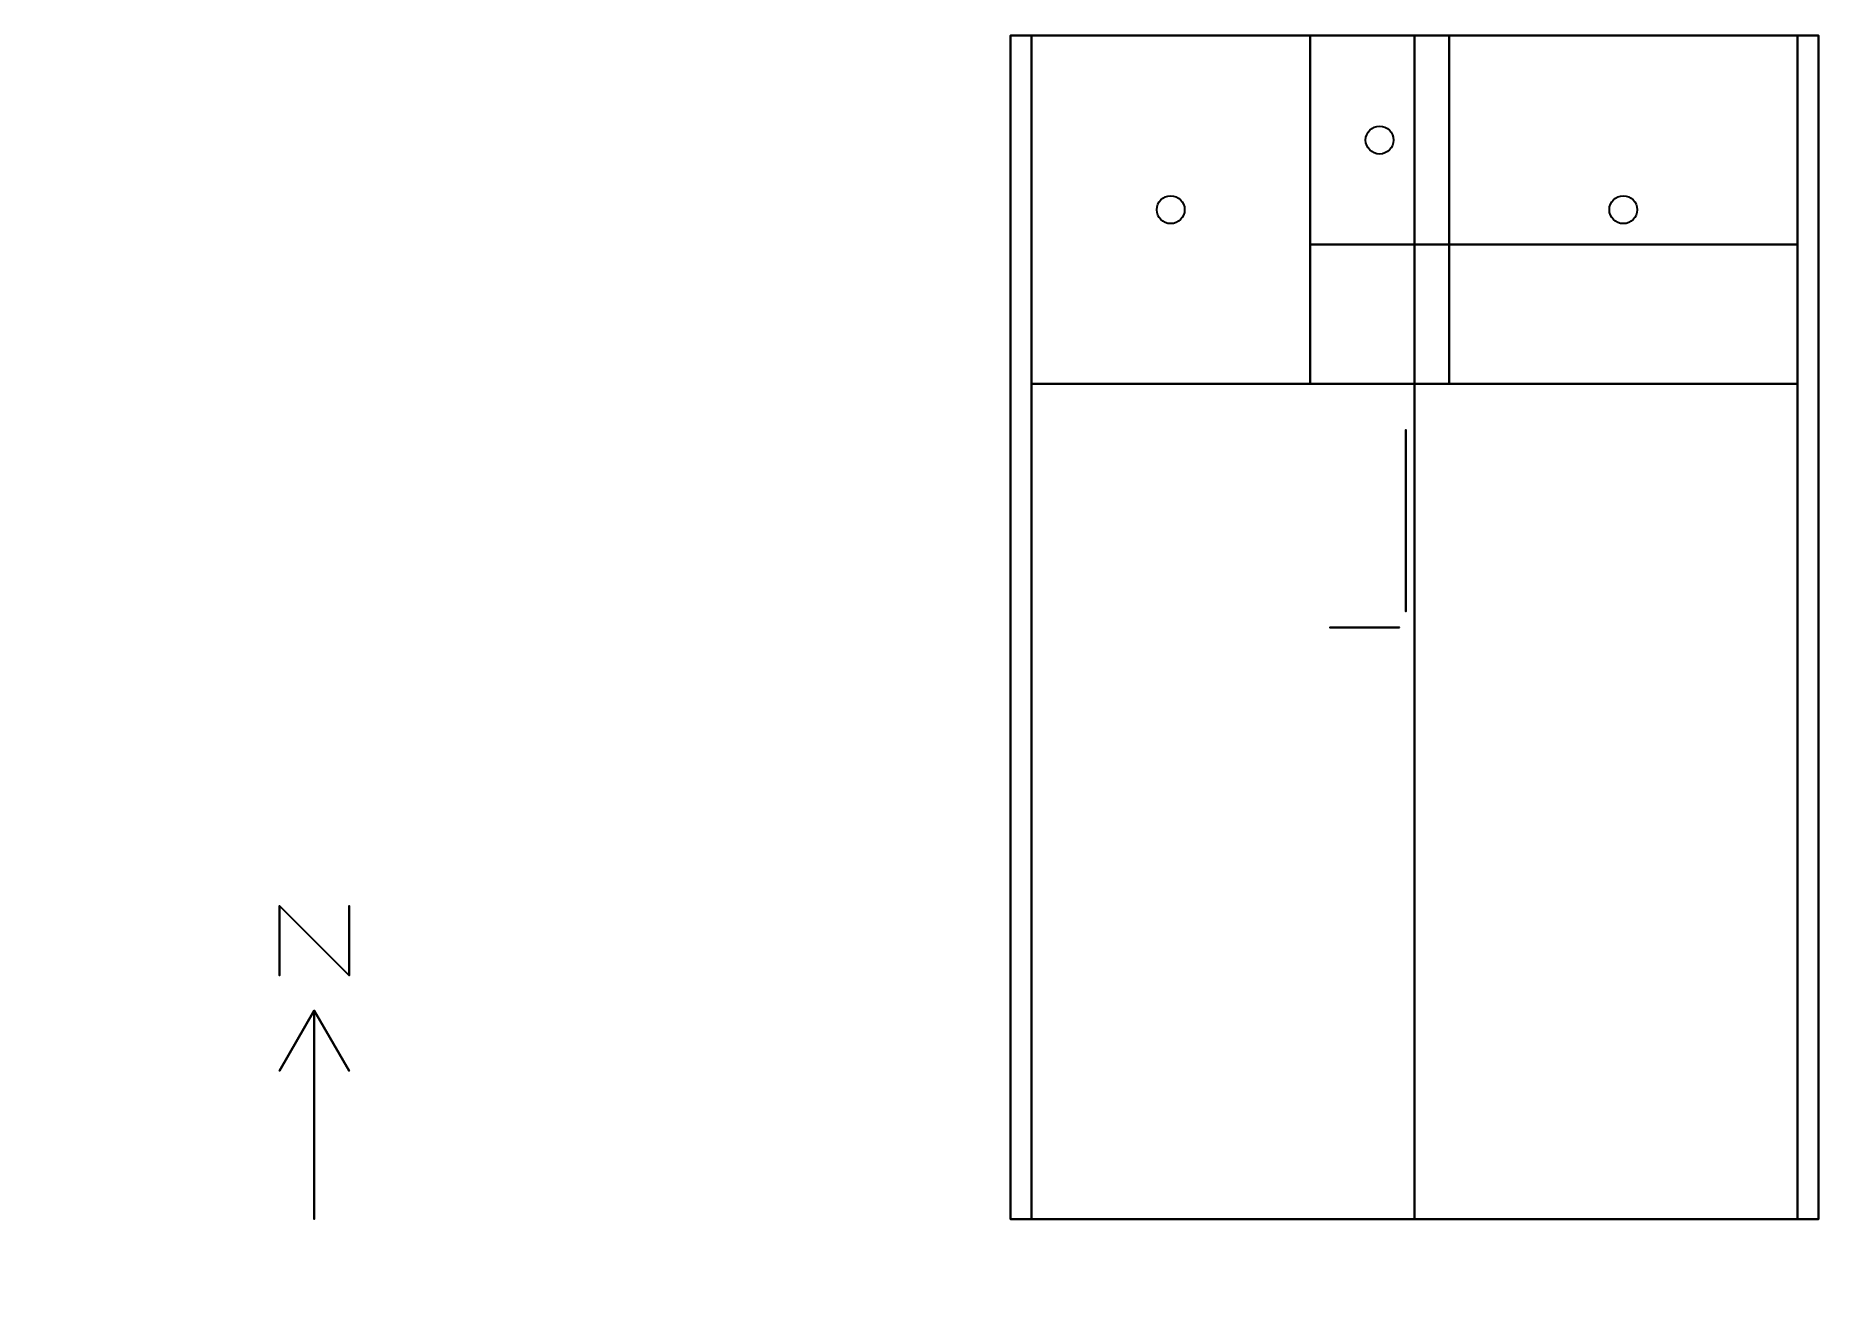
# Model space of a CAD drawing. Header units: metres. Extents: x -19.7 to 5.9, y -9.6 to 8.5.
import ezdxf

# ---------------------------------------------------------------- set-up
doc = ezdxf.new("R2010")
doc.units = ezdxf.units.M

msp = doc.modelspace()

# ---------------------------------------------------------------- linework, layer by layer
at = {"layer": '1', "color": 3}
for points in [[(-16.175, -3.99943, 0.1), (-16.175, -3.99943), (-16.175, -4.99943), (-16.175, -4.99943, 0.1)], [(-16.175, -3.99943, 0.1), (-16.175, -3.99943), (-15.175, -4.99943), (-15.175, -4.99943, 0.1)], [(-15.175, -3.99943, 0.1), (-15.175, -3.99943), (-15.175, -4.99943), (-15.175, -4.99943, 0.1)], [(-15.675, -5.49943, 0.1), (-15.675, -5.49943), (-16.175, -6.36546), (-16.175, -6.36546, 0.1)], [(-15.675, -5.49943, 0.1), (-15.675, -5.49943), (-15.675, -8.49943), (-15.675, -8.49943, 0.1)], [(-15.675, -5.49943, 0.1), (-15.675, -5.49943), (-15.175, -6.36546), (-15.175, -6.36546, 0.1)]]:
    msp.add_3dface(points, dxfattribs=at)
at = {"layer": 'BLOCK1_ZONE1', "color": 10}
msp.add_circle((-0.376, 7, 0.9), 0.2, dxfattribs=at)
msp.add_circle((-0.376, 7, 0.9), 0.2, dxfattribs=at)
at = {"layer": 'BLOCK1_ZONE1', "color": 43}
for points in [[(0.6229, 8.5, 3.5), (0.6229, 8.5), (-1.375, 8.5), (-1.375, 8.5, 3.5)], [(-1.375, 8.5, 3.5), (-1.375, 8.5), (-1.375, 5.5), (-1.375, 5.5, 3.5)], [(0.6229, 5.5, 3.5), (0.6229, 5.5), (0.6229, 8.5), (0.6229, 8.5, 3.5)], [(-1.375, 5.5, 3.5), (-1.375, 5.5), (0.6229, 5.5), (0.6229, 5.5, 3.5)]]:
    msp.add_3dface(points, dxfattribs=at)
at = {"layer": 'BLOCK1_ZONE1', "color": 8}
msp.add_3dface([(-1.375, 8.5), (0.6229, 8.5), (0.6229, 5.5), (-1.375, 5.5)], dxfattribs=at)
at = {"layer": 'BLOCK1_ZONE1', "color": 15}
msp.add_3dface([(-1.375, 5.5, 3.5), (0.6229, 5.5, 3.5), (0.6229, 8.5, 3.5), (-1.375, 8.5, 3.5)], dxfattribs=at)
at = {"layer": 'BLOCK1_ZONE1', "color": 143}
msp.add_3dface([(-0.09, 0, 1.31), (-0.09, 0, 0.11), (-1.09, 0, 0.11), (-1.09, 0, 1.31)], dxfattribs=at)
at = {"layer": 'BLOCK1_ZONE2', "color": 10}
msp.add_circle((-3.375, 6, 0.9), 0.2, dxfattribs=at)
msp.add_circle((-3.375, 6, 0.9), 0.2, dxfattribs=at)
at = {"layer": 'BLOCK1_ZONE2', "color": 43}
for points in [[(-1.375, 8.5, 3.5), (-1.375, 8.5), (-5.375, 8.5), (-5.375, 8.5, 3.5)], [(-5.375, 8.5, 3.5), (-5.375, 8.5), (-5.375, 3.5), (-5.375, 3.5, 3.5)], [(-1.375, 5.5, 3.5), (-1.375, 5.5), (-1.375, 8.5), (-1.375, 8.5, 3.5)], [(-1.375, 3.5, 3.5), (-1.375, 3.5), (-1.375, 5.5), (-1.375, 5.5, 3.5)], [(-5.375, 3.5, 3.5), (-5.375, 3.5), (-1.375, 3.5), (-1.375, 3.5, 3.5)]]:
    msp.add_3dface(points, dxfattribs=at)
at = {"layer": 'BLOCK1_ZONE2', "color": 8}
msp.add_3dface([(-5.375, 8.5), (-1.375, 8.5), (-1.375, 3.5), (-5.375, 3.5)], dxfattribs=at)
at = {"layer": 'BLOCK1_ZONE2', "color": 15}
msp.add_3dface([(-5.375, 3.5, 3.5), (-1.375, 3.5, 3.5), (-1.375, 8.5, 3.5), (-5.375, 8.5, 3.5)], dxfattribs=at)
at = {"layer": 'BLOCK1_ZONE2', "color": 143}
msp.add_3dface([(0, 2.84, 1.31), (0, 2.84, 0.11), (0, 0.23, 0.11), (0, 0.23, 1.31)], dxfattribs=at)
at = {"layer": 'BLOCK1_ZONE3', "color": 10}
msp.add_circle((3.124, 6, 0.9), 0.2, dxfattribs=at)
msp.add_circle((3.124, 6, 0.9), 0.2, dxfattribs=at)
at = {"layer": 'BLOCK1_ZONE3', "color": 43}
for points in [[(5.625, 8.5, 3.5), (5.625, 8.5), (0.6229, 8.5), (0.6229, 8.5, 3.5)], [(0.6229, 8.5, 3.5), (0.6229, 8.5), (0.6229, 5.5), (0.6229, 5.5, 3.5)], [(5.625, 3.5, 3.5), (5.625, 3.5), (5.625, 8.5), (5.625, 8.5, 3.5)], [(0.6229, 5.5, 3.5), (0.6229, 5.5), (-1.375, 5.5), (-1.375, 5.5, 3.5)], [(-1.375, 5.5, 3.5), (-1.375, 5.5), (-1.375, 3.5), (-1.375, 3.5, 3.5)], [(-1.375, 3.5, 3.5), (-1.375, 3.5), (5.625, 3.5), (5.625, 3.5, 3.5)]]:
    msp.add_3dface(points, dxfattribs=at)
at = {"layer": 'BLOCK1_ZONE3', "color": 8}
for points in [[(0.6229, 8.5), (5.625, 8.5), (5.625, 3.5), (0.6229, 3.5)], [(-1.375, 5.5), (0.6229, 5.5), (0.6229, 3.5), (-1.375, 3.5)]]:
    msp.add_3dface(points, dxfattribs=at)
at = {"layer": 'BLOCK1_ZONE3', "color": 15}
for points in [[(0.6229, 5.5, 3.5), (5.625, 5.5, 3.5), (5.625, 8.5, 3.5), (0.6229, 8.5, 3.5)], [(-1.375, 3.5, 3.5), (5.625, 3.5, 3.5), (5.625, 5.5, 3.5), (-1.375, 5.5, 3.5)]]:
    msp.add_3dface(points, dxfattribs=at)
at = {"layer": 'BLOCK1_ZONE3', "color": 143}
msp.add_3dface([(0, 0.23, 1.31), (0, 0.23, 0.11), (0, 2.84, 0.11), (0, 2.84, 1.31)], dxfattribs=at)
at = {"layer": 'Building Shading', "color": 195}
for points in [[(0.125, 8.5, 14.3493), (-5.675, 8.5, 11.00067), (-5.675, -8.49943, 11.00067), (0.125, -8.49943, 14.3493)], [(0.125, -8.49943, 14.3493), (-5.675, -8.49943, 11.00067), (-5.675, 8.5, 11.00067), (0.125, 8.5, 14.3493)], [(0.125, 8.5, 14.3493), (5.925, 8.5, 11.00067), (-5.675, 8.5, 11.00067)], [(-5.675, 8.5, 11.00067), (5.925, 8.5, 11.00067), (0.125, 8.5, 14.3493)], [(-5.675, 8.5, 11.00067), (5.925, 8.5, 11.00067), (5.925, -8.49943, 11.00067), (-5.675, -8.49943, 11.00067)], [(-5.675, -8.49943, 11.00067), (5.925, -8.49943, 11.00067), (5.925, 8.5, 11.00067), (-5.675, 8.5, 11.00067)], [(-5.375, -8.49943, 11.00067), (5.625, -8.49943, 11.00067), (5.625, 8.5, 11.00067), (-5.375, 8.5, 11.00067)], [(-5.375, 8.5, 11.00067), (5.625, 8.5, 11.00067), (5.625, -8.49943, 11.00067), (-5.375, -8.49943, 11.00067)], [(5.625, 8.5, 11.00067), (5.625, 8.5, 3.5), (-5.375, 8.5, 3.5), (-5.375, 8.5, 11.00067)], [(-5.375, 8.5, 11.00067), (-5.375, 8.5, 3.5), (5.625, 8.5, 3.5), (5.625, 8.5, 11.00067)], [(-5.375, 8.5, 11.00067), (-5.375, 8.5, 3.5), (-5.375, -8.49943, 3.5), (-5.375, -8.49943, 11.00067)], [(-5.375, -8.49943, 11.00067), (-5.375, -8.49943, 3.5), (-5.375, 8.5, 3.5), (-5.375, 8.5, 11.00067)], [(-5.375, 8.5, 3.5), (5.625, 8.5, 3.5), (5.625, -8.49943, 3.5), (-5.375, -8.49943, 3.5)], [(-5.375, -8.49943, 3.5), (5.625, -8.49943, 3.5), (5.625, 8.5, 3.5), (-5.375, 8.5, 3.5)], [(-5.375, -8.49571), (5.625, -8.49571), (5.625, 8.5), (-5.375, 8.5)], [(-5.375, 8.5), (5.625, 8.5), (5.625, -8.49571), (-5.375, -8.49571)], [(-5.375, 8.5, -1.5), (5.625, 8.5, -1.5), (5.625, -8.49571, -1.5), (-5.375, -8.49571, -1.5)], [(-5.375, -8.49571, -1.5), (5.625, -8.49571, -1.5), (5.625, 8.5, -1.5), (-5.375, 8.5, -1.5)], [(5.625, 8.5), (5.625, 8.5, -1.5), (-5.375, 8.5, -1.5), (-5.375, 8.5)], [(-5.375, 8.5), (-5.375, 8.5, -1.5), (5.625, 8.5, -1.5), (5.625, 8.5)], [(-5.375, 8.5), (-5.375, 8.5, -1.5), (-5.375, -8.49571, -1.5), (-5.375, -8.49571)], [(-5.375, -8.49571), (-5.375, -8.49571, -1.5), (-5.375, 8.5, -1.5), (-5.375, 8.5)], [(0.125, -8.49943, 14.3493), (5.925, -8.49943, 11.00067), (5.925, 8.5, 11.00067), (0.125, 8.5, 14.3493)], [(0.125, 8.5, 14.3493), (5.925, 8.5, 11.00067), (5.925, -8.49943, 11.00067), (0.125, -8.49943, 14.3493)], [(5.625, -8.49943, 11.00067), (5.625, -8.49943, 3.5), (5.625, 8.5, 3.5), (5.625, 8.5, 11.00067)], [(5.625, 8.5, 11.00067), (5.625, 8.5, 3.5), (5.625, -8.49943, 3.5), (5.625, -8.49943, 11.00067)], [(5.625, -8.49571), (5.625, -8.49571, -1.5), (5.625, 8.5, -1.5), (5.625, 8.5)], [(5.625, 8.5), (5.625, 8.5, -1.5), (5.625, -8.49571, -1.5), (5.625, -8.49571)], [(-5.375, -8.49571, 3.5), (5.625, -8.49571, 3.5), (5.625, 3.5, 3.5), (-5.375, 3.5, 3.5)], [(-5.375, 3.5, 3.5), (5.625, 3.5, 3.5), (5.625, -8.49571, 3.5), (-5.375, -8.49571, 3.5)], [(-5.375, 3.5), (5.625, 3.5), (5.625, -8.49571), (-5.375, -8.49571)], [(-5.375, -8.49571), (5.625, -8.49571), (5.625, 3.5), (-5.375, 3.5)], [(-5.375, 3.5, 3.5), (-5.375, 3.5), (-5.375, -8.49571), (-5.375, -8.49571, 3.5)], [(-5.375, -8.49571, 3.5), (-5.375, -8.49571), (-5.375, 3.5), (-5.375, 3.5, 3.5)], [(5.625, 3.5, 3.5), (5.625, 3.5), (-5.375, 3.5), (-5.375, 3.5, 3.5)], [(-5.375, 3.5, 3.5), (-5.375, 3.5), (5.625, 3.5), (5.625, 3.5, 3.5)], [(5.625, -8.49571, 3.5), (5.625, -8.49571), (5.625, 3.5), (5.625, 3.5, 3.5)], [(5.625, 3.5, 3.5), (5.625, 3.5), (5.625, -8.49571), (5.625, -8.49571, 3.5)], [(0.125, -8.49943, 14.3493), (-5.675, -8.49943, 11.00067), (5.925, -8.49943, 11.00067)], [(5.925, -8.49943, 11.00067), (-5.675, -8.49943, 11.00067), (0.125, -8.49943, 14.3493)], [(-5.375, -8.49571, 3.5), (-5.375, -8.49571), (5.625, -8.49571), (5.625, -8.49571, 3.5)], [(5.625, -8.49571, 3.5), (5.625, -8.49571), (-5.375, -8.49571), (-5.375, -8.49571, 3.5)], [(-5.375, -8.49571), (-5.375, -8.49571, -1.5), (5.625, -8.49571, -1.5), (5.625, -8.49571)], [(5.625, -8.49571), (5.625, -8.49571, -1.5), (-5.375, -8.49571, -1.5), (-5.375, -8.49571)], [(-5.375, -8.49943, 11.00067), (-5.375, -8.49943, 3.5), (5.625, -8.49943, 3.5), (5.625, -8.49943, 11.00067)], [(5.625, -8.49943, 11.00067), (5.625, -8.49943, 3.5), (-5.375, -8.49943, 3.5), (-5.375, -8.49943, 11.00067)]]:
    msp.add_3dface(points, dxfattribs=at)

doc.saveas('drawing.dxf')
